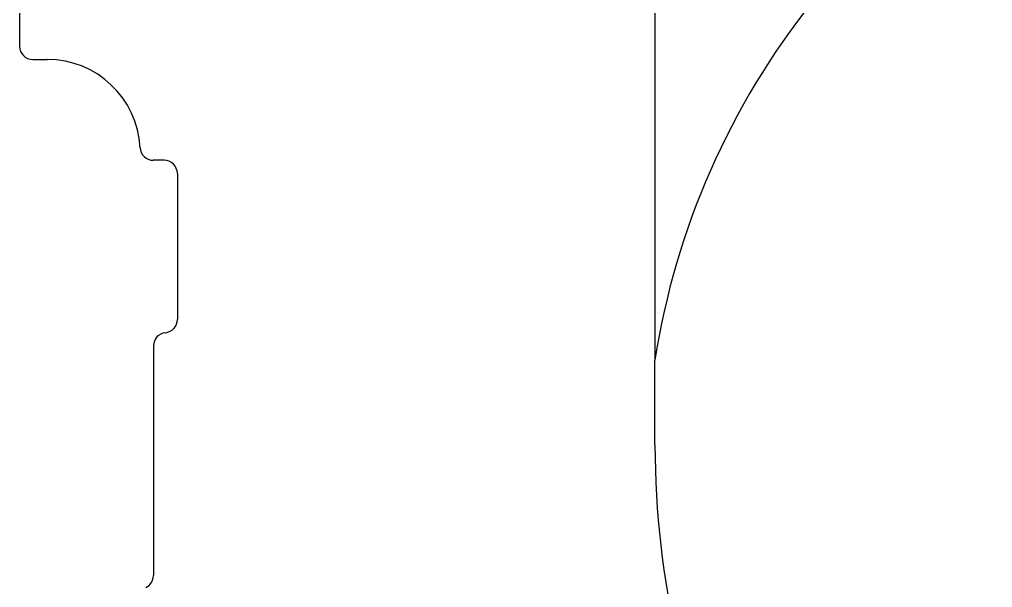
# Model space of a CAD drawing. Header units: millimetres. Extents: x 0 to 594, y 0 to 420.
# Drawn here: x 139.29 to 175.96, y 225.03 to 246.44 of the extents above; entities that cross this region are included whole.
import ezdxf

# ---------------------------------------------------------------- set-up
doc = ezdxf.new("R2010")
doc.units = ezdxf.units.MM
doc.header["$LTSCALE"] = 32.67
doc.layers.get('0').update_dxf_attribs({"linetype": 'CONTINUOUS'})

msp = doc.modelspace()

# ---------------------------------------------------------------- linework, layer by layer
at = {"color": 40, "linetype": 'CONTINUOUS'}
msp.add_line((163.241, 260.07), (163.241, 233.598), dxfattribs=at)
at = {"color": 7, "linetype": 'CONTINUOUS'}
for p, q in [((139.291, 248.458), (139.291, 245.433)), ((139.791, 244.933), (140.341, 244.933)), ((144.741, 241.133), (144.336, 241.133)), ((145.241, 240.633), (145.241, 235.133)), ((144.341, 234.138), (144.341, 225.483)), ((163.241, 230.413), (163.241, 233.598))]:
    msp.add_line(p, q, dxfattribs=at)
for centre, radius, start, end in [((191.601, 229.193), 28.7, 141.3589, 171.1719), ((139.791, 245.433), 0.5, 180, 270), ((140.341, 241.433), 3.5, 2.866, 90), ((144.336, 241.633), 0.5, 182.866, 270), ((144.741, 240.633), 0.5, 0, 90), ((144.741, 235.133), 0.5, 275.7392, 360), ((144.841, 234.138), 0.5, 95.7392, 180), ((196.241, 230.413), 33, 180, 232.0823), ((143.841, 225.483), 0.5, 295.3641, 360)]:
    msp.add_arc(centre, radius, start, end, dxfattribs=at)

doc.saveas('drawing.dxf')
